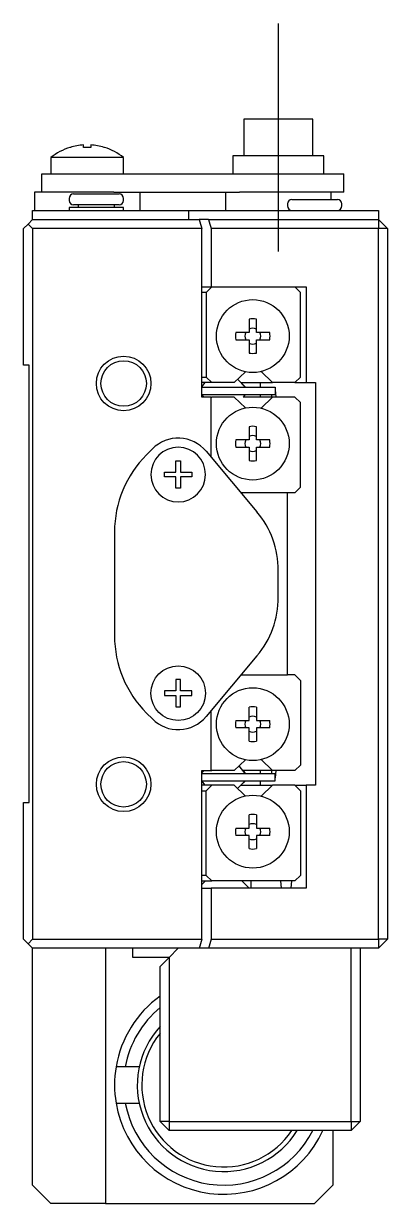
# Model space of a CAD drawing. Extents: x 28 to 395, y -23 to 175.
# Drawn here: x 96.5 to 116.5, y 67.1 to 131.9 of the extents above; entities that cross this region are included whole.
import ezdxf

# ---------------------------------------------------------------- set-up
doc = ezdxf.new("R2010")
doc.units = 0
doc.header["$LTSCALE"] = 10
doc.linetypes.add('CENTER', pattern=[2, 1.25, -0.25, 0.25, -0.25])
doc.layers.get('0').update_dxf_attribs({"linetype": 'CONTINUOUS'})
doc.layers.add('CENTER', color=1, linetype='CENTER')

msp = doc.modelspace()

# ---------------------------------------------------------------- linework, layer by layer
at = {"color": 7, "linetype": 'CONTINUOUS'}
for p, q in [((112.434156, 126.649866), (108.634156, 126.649866)), ((108.634156, 126.649866), (108.634156, 124.649866)), ((112.434156, 124.649866), (112.434156, 126.649866)), ((99.105448, 125.105598), (99.084156, 125.105598)), ((99.834156, 125.105598), (99.834156, 125.237341)), ((100.234156, 125.105598), (99.834156, 125.105598)), ((100.234156, 125.237341), (100.234156, 125.105598)), ((100.984156, 125.105598), (100.962865, 125.105598)), ((100.034156, 124.547865), (98.034156, 124.547865)), ((98.034156, 124.547865), (98.034156, 123.649866)), ((102.034156, 124.547865), (100.034156, 124.547865)), ((102.034156, 123.649866), (102.034156, 124.547865)), ((113.034156, 124.649866), (108.034156, 124.649866)), ((108.034156, 124.649866), (108.034156, 123.649866)), ((113.034156, 123.649866), (113.034156, 124.649866)), ((97.534156, 122.649866), (97.534156, 123.649866)), ((97.534156, 123.649866), (99.534156, 123.649866)), ((99.534156, 123.649866), (108.404156, 123.649866)), ((108.404156, 123.649866), (109.404156, 123.649866)), ((109.404156, 123.649866), (113.134156, 123.649866)), ((113.134156, 123.649866), (114.134156, 123.649866)), ((114.134156, 122.649866), (114.134156, 123.649866)), ((101.50385, 122.649866), (97.134156, 122.649866)), ((97.134156, 122.649866), (97.134156, 121.649866)), ((99.284156, 122.549866), (101.784156, 122.549866)), ((101.50385, 122.649866), (108.404156, 122.649866)), ((102.934156, 121.649866), (102.934156, 122.649866)), ((107.634156, 122.649866), (107.634156, 121.649866)), ((109.404156, 122.649866), (108.404156, 122.649866)), ((113.134156, 122.649866), (109.404156, 122.649866)), ((114.134156, 122.649866), (113.134156, 122.649866)), ((113.434156, 122.249866), (113.434156, 122.649866)), ((99.034156, 122.299866), (99.034156, 122.199866)), ((102.034156, 121.799866), (99.034156, 121.799866)), ((99.034156, 121.799866), (99.034156, 121.649866)), ((101.784156, 121.949866), (99.284156, 121.949866)), ((99.534156, 121.949866), (99.534156, 121.799866)), ((101.534156, 121.799866), (101.534156, 121.949866)), ((102.034156, 122.199866), (102.034156, 122.299866)), ((102.034156, 121.649866), (102.034156, 121.799866)), ((111.034156, 121.999866), (111.034156, 121.899866)), ((111.284156, 122.249866), (113.784156, 122.249866)), ((114.034156, 121.899866), (114.034156, 121.999866)), ((96.784156, 120.899866), (97.034156, 121.149866)), ((97.034156, 121.149866), (97.034156, 121.649866)), ((97.034156, 121.649866), (98.534156, 121.649866)), ((97.034156, 121.149866), (98.534156, 121.149866)), ((98.534156, 121.649866), (104.625794, 121.649866)), ((98.534156, 121.149866), (104.625794, 121.149866)), ((98.534156, 121.149866), (104.625794, 121.149866)), ((104.625794, 121.649866), (105.625794, 121.649866)), ((104.625794, 121.149866), (106.186804, 121.149866)), ((105.625794, 121.649866), (105.726156, 121.649866)), ((105.625794, 121.149866), (105.625794, 121.649866)), ((105.726156, 121.649866), (106.692818, 121.649866)), ((106.692818, 121.149866), (106.186804, 121.149866)), ((106.692818, 121.649866), (114.534156, 121.649866)), ((106.692818, 121.149866), (106.705795, 121.149866)), ((106.705795, 121.149866), (114.534156, 121.149866)), ((106.705795, 121.149866), (114.534156, 121.149866)), ((114.534156, 121.649866), (116.034156, 121.649866)), ((114.534156, 121.149866), (116.034156, 121.149866)), ((116.034156, 121.649866), (116.034156, 121.149866)), ((116.034156, 121.149866), (116.034156, 120.649866)), ((116.534156, 120.649866), (116.034156, 121.149866)), ((96.784156, 120.899866), (96.534156, 120.649866)), ((96.534156, 113.149866), (96.534156, 120.649866)), ((97.034156, 120.649866), (96.784156, 120.899866)), ((106.327319, 120.649866), (97.034156, 120.649866)), ((97.034156, 120.649866), (97.034156, 81.649866)), ((106.327319, 111.399866), (106.327319, 120.649866)), ((116.034156, 120.649866), (106.847357, 120.649866)), ((106.847357, 120.649866), (106.847357, 117.449866)), ((116.034156, 81.649866), (116.034156, 120.649866)), ((116.534156, 120.649866), (116.034156, 120.649866)), ((116.534156, 120.649866), (116.534156, 81.649866)), ((106.327319, 117.449866), (106.847357, 117.449866)), ((106.852152, 117.423958), (106.568093, 117.149866)), ((106.847357, 117.449866), (112.065172, 117.449866)), ((106.879006, 117.449866), (106.852152, 117.423958)), ((111.763407, 117.149866), (111.450825, 117.449866)), ((112.065172, 117.449866), (112.065172, 112.199866)), ((106.568093, 117.149866), (106.327319, 117.149866)), ((106.568093, 117.149866), (106.568093, 112.499866)), ((111.763407, 112.499866), (111.763407, 117.149866)), ((108.934156, 115.678574), (108.934156, 114.949866)), ((109.334156, 114.949866), (109.334156, 115.678574)), ((108.934156, 114.949866), (108.205448, 114.949866)), ((110.062865, 114.949866), (109.334156, 114.949866)), ((108.205448, 114.549866), (108.934156, 114.549866)), ((108.934156, 114.549866), (108.934156, 113.821157)), ((109.334156, 113.821157), (109.334156, 114.549866)), ((109.334156, 114.549866), (110.062865, 114.549866)), ((96.834156, 113.149866), (96.534156, 113.149866)), ((96.834156, 89.149866), (96.834156, 113.149866)), ((108.108879, 112.199866), (108.724136, 112.792499)), ((109.589269, 112.803001), (110.216446, 112.199866)), ((106.502881, 112.199808), (106.327171, 111.984554)), ((106.327319, 112.499866), (106.568093, 112.499866)), ((106.879006, 112.199866), (106.327319, 112.199866)), ((106.568093, 112.499866), (106.879006, 112.199866)), ((108.108879, 112.199866), (106.879006, 112.199866)), ((108.717531, 111.949866), (108.294863, 112.379022)), ((108.471311, 112.199866), (110.216446, 112.199866)), ((108.727641, 111.949866), (108.481458, 112.199866)), ((109.534156, 112.199866), (109.534156, 111.949866)), ((111.450825, 112.199866), (110.216446, 112.199866)), ((111.450825, 112.199866), (111.763407, 112.499866)), ((111.450825, 112.199866), (112.065172, 112.199866)), ((112.065172, 112.199866), (112.588867, 112.199866)), ((112.588867, 112.199866), (112.588867, 90.099866)), ((106.327319, 111.949866), (110.356592, 111.949866)), ((106.327319, 111.549866), (110.356592, 111.549866)), ((106.327319, 111.526551), (106.452089, 111.399866)), ((106.847357, 111.399866), (106.327319, 111.399866)), ((106.879006, 111.399866), (106.847355, 111.36933)), ((106.847357, 111.399866), (106.879006, 111.399866)), ((106.847357, 108.100425), (106.847357, 111.399866)), ((108.108879, 111.399866), (106.879006, 111.399866)), ((108.724136, 110.807232), (108.108879, 111.399866)), ((110.216446, 111.399866), (108.606937, 111.399866)), ((108.6195, 111.399901), (108.733398, 111.549966)), ((109.534156, 111.549866), (109.534156, 111.399866)), ((110.216446, 111.399866), (109.589269, 110.796731)), ((110.174372, 111.39989), (110.183751, 111.54988)), ((111.450825, 111.399866), (110.216446, 111.399866)), ((110.356592, 111.949866), (110.356592, 111.549866)), ((110.356607, 111.800305), (110.403798, 111.399925)), ((111.763407, 111.099866), (111.450825, 111.399866)), ((111.763407, 106.449866), (111.763407, 111.099866)), ((108.934156, 109.778574), (108.934156, 109.049866)), ((109.334156, 109.049866), (109.334156, 109.778574)), ((108.934156, 109.049866), (108.205448, 109.049866)), ((110.062865, 109.049866), (109.334156, 109.049866)), ((103.291516, 108.235652), (103.619943, 108.564079)), ((106.566245, 108.435441), (109.364379, 105.100755)), ((108.205448, 108.649866), (108.934156, 108.649866)), ((108.934156, 108.649866), (108.934156, 107.921157)), ((109.334156, 107.921157), (109.334156, 108.649866)), ((109.334156, 108.649866), (110.062865, 108.649866)), ((104.909156, 107.899866), (105.159156, 107.899866)), ((104.909156, 107.274866), (104.909156, 107.899866)), ((105.159156, 107.899866), (105.159156, 107.274866)), ((104.284156, 107.274866), (104.909156, 107.274866)), ((104.284156, 107.024866), (104.284156, 107.274866)), ((104.909156, 107.024866), (104.284156, 107.024866)), ((104.909156, 106.399866), (104.909156, 107.024866)), ((105.159156, 107.274866), (105.784156, 107.274866)), ((105.159156, 107.024866), (105.159156, 106.399866)), ((105.784156, 107.024866), (105.159156, 107.024866)), ((105.784156, 107.274866), (105.784156, 107.024866)), ((105.159156, 106.399866), (104.909156, 106.399866)), ((111.450825, 106.149866), (111.763407, 106.449866)), ((111.034156, 106.149866), (108.484071, 106.149866)), ((111.450825, 106.149866), (111.034156, 106.149866)), ((111.034156, 96.149866), (111.034156, 106.149866)), ((101.534156, 103.993011), (101.534156, 98.30672)), ((110.534156, 100.412914), (110.534156, 101.886817)), ((109.364379, 97.198976), (106.566245, 93.86429)), ((105.159156, 95.899866), (104.909156, 95.899866)), ((104.909156, 95.899866), (104.909156, 95.274866)), ((105.159156, 95.274866), (105.159156, 95.899866)), ((108.484071, 96.149866), (111.034156, 96.149866)), ((111.450825, 96.149866), (111.034156, 96.149866)), ((111.450825, 96.149866), (111.763407, 95.849866)), ((111.763407, 95.849866), (111.763407, 91.199866)), ((104.284156, 95.274866), (104.284156, 95.024866)), ((104.909156, 95.274866), (104.284156, 95.274866)), ((105.784156, 95.274866), (105.159156, 95.274866)), ((105.784156, 95.024866), (105.784156, 95.274866)), ((104.284156, 95.024866), (104.909156, 95.024866)), ((104.909156, 95.024866), (104.909156, 94.399866)), ((105.159156, 94.399866), (105.159156, 95.024866)), ((105.159156, 95.024866), (105.784156, 95.024866)), ((103.619943, 93.735652), (103.291516, 94.064079)), ((104.909156, 94.399866), (105.159156, 94.399866)), ((106.847357, 90.899866), (106.847357, 94.199306)), ((108.934156, 93.649866), (108.934156, 94.378574)), ((109.334156, 94.378574), (109.334156, 93.649866)), ((108.205448, 93.649866), (108.934156, 93.649866)), ((108.934156, 93.249866), (108.205448, 93.249866)), ((108.934156, 92.521157), (108.934156, 93.249866)), ((109.334156, 93.649866), (110.062865, 93.649866)), ((109.334156, 93.249866), (109.334156, 92.521157)), ((110.062865, 93.249866), (109.334156, 93.249866)), ((108.724136, 91.492499), (108.108879, 90.899866)), ((110.216446, 90.899866), (109.589269, 91.503001)), ((106.327319, 90.899866), (106.847357, 90.899866)), ((106.327319, 81.649866), (106.327319, 90.899866)), ((106.452089, 90.899866), (106.327319, 90.773181)), ((106.327319, 90.749866), (110.356592, 90.749866)), ((106.879006, 90.899866), (106.847355, 90.930401)), ((106.847357, 90.899866), (106.879006, 90.899866)), ((108.108879, 90.899866), (106.879006, 90.899866)), ((108.722923, 90.749802), (108.377134, 91.158194)), ((110.216446, 90.899866), (108.606892, 90.899866)), ((108.733336, 90.749858), (108.619549, 90.899771)), ((109.534156, 90.899866), (109.534156, 90.749866)), ((110.183753, 90.749831), (110.174371, 90.89986)), ((111.450825, 90.899866), (110.216446, 90.899866)), ((110.356592, 90.349866), (110.356592, 90.749866)), ((110.403799, 90.899811), (110.356602, 90.499402)), ((111.763407, 91.199866), (111.450825, 90.899866)), ((106.327141, 90.315218), (106.502887, 90.099917)), ((106.327319, 90.349866), (110.356592, 90.349866)), ((106.879006, 90.099866), (106.327319, 90.099866)), ((106.568093, 89.799866), (106.879006, 90.099866)), ((108.108879, 90.099866), (106.879006, 90.099866)), ((108.108879, 90.099866), (108.724136, 89.507232)), ((108.294863, 89.92071), (108.717531, 90.349866)), ((108.471311, 90.099866), (110.216446, 90.099866)), ((108.481458, 90.099866), (108.727641, 90.349866)), ((109.534156, 90.349866), (109.534156, 90.099866)), ((109.589269, 89.496731), (110.216446, 90.099866)), ((111.450825, 90.099866), (110.216446, 90.099866)), ((111.450825, 90.099866), (111.763407, 89.799866)), ((111.450825, 90.099866), (112.065172, 90.099866)), ((112.065172, 90.099866), (112.065172, 84.449866)), ((112.588867, 90.099866), (112.065172, 90.099866)), ((106.327319, 89.799866), (106.568093, 89.799866)), ((106.568093, 85.149866), (106.568093, 89.799866)), ((111.763407, 89.799866), (111.763407, 85.149866)), ((96.534156, 81.649866), (96.534156, 89.149866)), ((96.534156, 89.149866), (96.834156, 89.149866)), ((108.934156, 87.749866), (108.934156, 88.478574)), ((109.334156, 88.478574), (109.334156, 87.749866)), ((108.205448, 87.749866), (108.934156, 87.749866)), ((109.334156, 87.749866), (110.062865, 87.749866)), ((108.934156, 87.349866), (108.205448, 87.349866)), ((108.934156, 86.621157), (108.934156, 87.349866)), ((109.334156, 87.349866), (109.334156, 86.621157)), ((110.062865, 87.349866), (109.334156, 87.349866)), ((106.568093, 85.149866), (106.327319, 85.149866)), ((106.327319, 84.849866), (106.879006, 84.849866)), ((106.534156, 84.849866), (106.327319, 84.643028)), ((106.879006, 84.849866), (106.568093, 85.149866)), ((111.450825, 84.849866), (106.879006, 84.849866)), ((108.784156, 84.599866), (108.534156, 84.849866)), ((109.034156, 84.849866), (109.034156, 84.449866)), ((110.713816, 84.449866), (110.673637, 84.8498)), ((111.265886, 84.849809), (111.219244, 84.449866)), ((111.763407, 85.149866), (111.450825, 84.849866)), ((106.327319, 84.449866), (106.847357, 84.449866)), ((106.847357, 84.449866), (106.847357, 81.649866)), ((112.065172, 84.449866), (106.847357, 84.449866)), ((108.934156, 84.449866), (108.784156, 84.599866)), ((96.784156, 81.399866), (96.534156, 81.649866)), ((96.784156, 81.399866), (97.034156, 81.649866)), ((97.034156, 81.649866), (106.327319, 81.649866)), ((106.847357, 81.649866), (116.034156, 81.649866)), ((116.034156, 81.649866), (116.034156, 81.149866)), ((116.534156, 81.649866), (116.034156, 81.149866)), ((116.534156, 81.649866), (116.034156, 81.649866)), ((97.034156, 81.149866), (96.784156, 81.399866)), ((97.034156, 68.149866), (97.034156, 81.149866)), ((106.186804, 81.149866), (97.034156, 81.149866)), ((101.034156, 81.149866), (101.034156, 67.149866)), ((102.534156, 80.649866), (102.534156, 81.149866)), ((105.034156, 81.149866), (104.534156, 80.649866)), ((106.705795, 81.149866), (106.186804, 81.149866)), ((116.034156, 81.149866), (106.705795, 81.149866)), ((114.534156, 71.649866), (114.534156, 81.149866)), ((115.034156, 81.149866), (115.034156, 71.649866)), ((104.534156, 80.649866), (102.534156, 80.649866)), ((104.534156, 80.649866), (104.034156, 80.149866)), ((104.534156, 80.649866), (104.534156, 71.649866)), ((104.034156, 71.649866), (104.034156, 80.149866)), ((102.125829, 74.649866), (101.618077, 74.649866)), ((102.890612, 74.649866), (102.125829, 74.649866)), ((101.618077, 72.649866), (102.125829, 72.649866)), ((102.125829, 72.649866), (102.890612, 72.649866)), ((104.534156, 71.649866), (104.034156, 71.649866)), ((104.034156, 71.649866), (104.534156, 71.149866)), ((104.534156, 71.649866), (114.534156, 71.649866)), ((104.534156, 71.649866), (104.534156, 71.149866)), ((114.534156, 71.649866), (115.034156, 71.649866)), ((114.534156, 71.149866), (115.034156, 71.649866)), ((114.534156, 71.649866), (114.534156, 71.149866)), ((114.534156, 71.149866), (104.534156, 71.149866)), ((113.534156, 71.149866), (113.534156, 68.149866)), ((97.034156, 68.149866), (98.034156, 67.149866)), ((112.534156, 67.149866), (113.534156, 68.149866)), ((101.034156, 67.149866), (98.034156, 67.149866)), ((101.034156, 67.149866), (112.534156, 67.149866))]:
    msp.add_line(p, q, dxfattribs=at)
for centre, radius in [((109.134156, 114.749866), 2), ((102.034156, 112.149866), 1.25), ((109.134156, 108.849866), 2), ((105.034156, 95.149866), 1.5), ((109.134156, 93.449866), 2), ((102.034156, 90.149866), 1.25), ((109.134156, 87.549866), 2)]:
    msp.add_circle(centre, radius, dxfattribs=at)
at = {"color": 3, "linetype": 'CONTINUOUS'}
for centre in [(102.034156, 112.149866), (102.034156, 90.149866)]:
    msp.add_circle(centre, 1.5, dxfattribs=at)
at = {"color": 7, "linetype": 'CONTINUOUS'}
for centre, radius, start, end in [((100.034156, 122.049866), 3.2, 107.270005, 128.682187), ((100.034156, 122.049866), 3.193744, 93.59035, 106.905258), ((100.034156, 122.049866), 3.193744, 73.094742, 86.40965), ((100.034156, 122.049866), 3.2, 51.317813, 72.729995), ((99.284156, 122.299866), 0.25, 90, 180), ((101.784156, 122.299866), 0.25, 0, 90), ((99.284156, 122.199866), 0.25, 180, 270), ((101.784156, 122.199866), 0.25, 270, 0), ((111.284156, 121.999866), 0.25, 90, 180), ((111.284156, 121.899866), 0.25, 180, 270), ((113.784156, 121.999866), 0.25, 0, 90), ((113.784156, 121.899866), 0.25, 270, 0), ((176.534156, 140.649866), 73, 195.493157, 195.900797), ((176.534156, 140.649866), 72.5, 195.602718, 196.013394), ((109.134156, 114.749866), 0.95, 77.846803, 102.153197), ((109.134156, 114.749866), 0.95, 167.846803, 192.153197), ((109.134156, 114.749866), 0.435085, 152.633517, 207.366483), ((109.134156, 114.749866), 0.435085, 62.633517, 117.366483), ((109.134156, 114.749866), 0.435085, 332.633517, 27.366483), ((109.134156, 114.749866), 0.95, 347.846803, 12.153197), ((109.134156, 114.749866), 0.435085, 242.633517, 297.366483), ((109.134156, 114.749866), 0.95, 257.846803, 282.153197), ((109.134156, 108.849866), 0.95, 77.846803, 102.153197), ((105.034156, 107.149866), 2, 40, 135), ((109.134156, 108.849866), 0.95, 167.846803, 192.153197), ((109.134156, 108.849866), 0.435085, 152.633517, 207.366483), ((109.134156, 108.849866), 0.435085, 62.633517, 117.366483), ((109.134156, 108.849866), 0.435085, 332.633517, 27.366483), ((109.134156, 108.849866), 0.95, 347.846803, 12.153197), ((107.534156, 103.993011), 6, 135, 180), ((105.034156, 107.149866), 1.5, 0, 270), ((109.134156, 108.849866), 0.435085, 242.633517, 297.366483), ((109.134156, 108.849866), 0.95, 257.846803, 282.153197), ((105.034156, 107.149866), 1.5, 270, 0), ((105.534156, 101.886817), 5, 0, 40), ((105.534156, 100.412914), 5, 320, 0), ((107.534156, 98.30672), 6, 180, 225), ((109.134156, 93.449866), 0.95, 77.846803, 102.153197), ((105.034156, 95.149866), 2, 225, 320), ((109.134156, 93.449866), 0.95, 167.846803, 192.153197), ((109.134156, 93.449866), 0.435085, 152.633517, 207.366483), ((109.134156, 93.449866), 0.435085, 62.633517, 117.366483), ((109.134156, 93.449866), 0.435085, 332.633517, 27.366483), ((109.134156, 93.449866), 0.95, 347.846803, 12.153197), ((109.134156, 93.449866), 0.435085, 242.633517, 297.366483), ((109.134156, 93.449866), 0.95, 257.846803, 282.153197), ((109.134156, 87.549866), 0.95, 77.846803, 102.153197), ((109.134156, 87.549866), 0.95, 167.846803, 192.153197), ((109.134156, 87.549866), 0.435085, 152.633517, 207.366483), ((109.134156, 87.549866), 0.435085, 62.633517, 117.366483), ((109.134156, 87.549866), 0.435085, 332.633517, 27.366483), ((109.134156, 87.549866), 0.95, 347.846803, 12.153197), ((109.134156, 87.549866), 0.435085, 242.633517, 297.366483), ((109.134156, 87.549866), 0.95, 257.846803, 282.153197), ((176.534156, 61.649866), 73, 164.099203, 164.506843), ((176.534156, 61.649866), 72.5, 163.986606, 164.397282), ((107.534156, 73.649866), 6, 125.685335, 170.405932), ((107.534156, 73.649866), 5.5, 129.521196, 169.524318), ((107.534156, 73.649866), 4.75, 137.463102, 328.243136), ((107.534156, 73.649866), 6, 170.405932, 189.594068), ((107.534156, 73.649866), 6, 189.594068, 335.375682), ((107.534156, 73.649866), 5.5, 190.475682, 332.964308)]:
    msp.add_arc(centre, radius, start, end, dxfattribs=at)
at = {"color": 3, "linetype": 'CONTINUOUS'}
msp.add_arc((107.534156, 73.649866), 4.5, 141.057559, 326.251011, dxfattribs=at)
at = {"layer": 'CENTER', "color": 1, "linetype": 'CENTER'}
msp.add_line((110.534156, 131.899866), (110.534156, 116.899866), dxfattribs=at)

doc.saveas('drawing.dxf')
